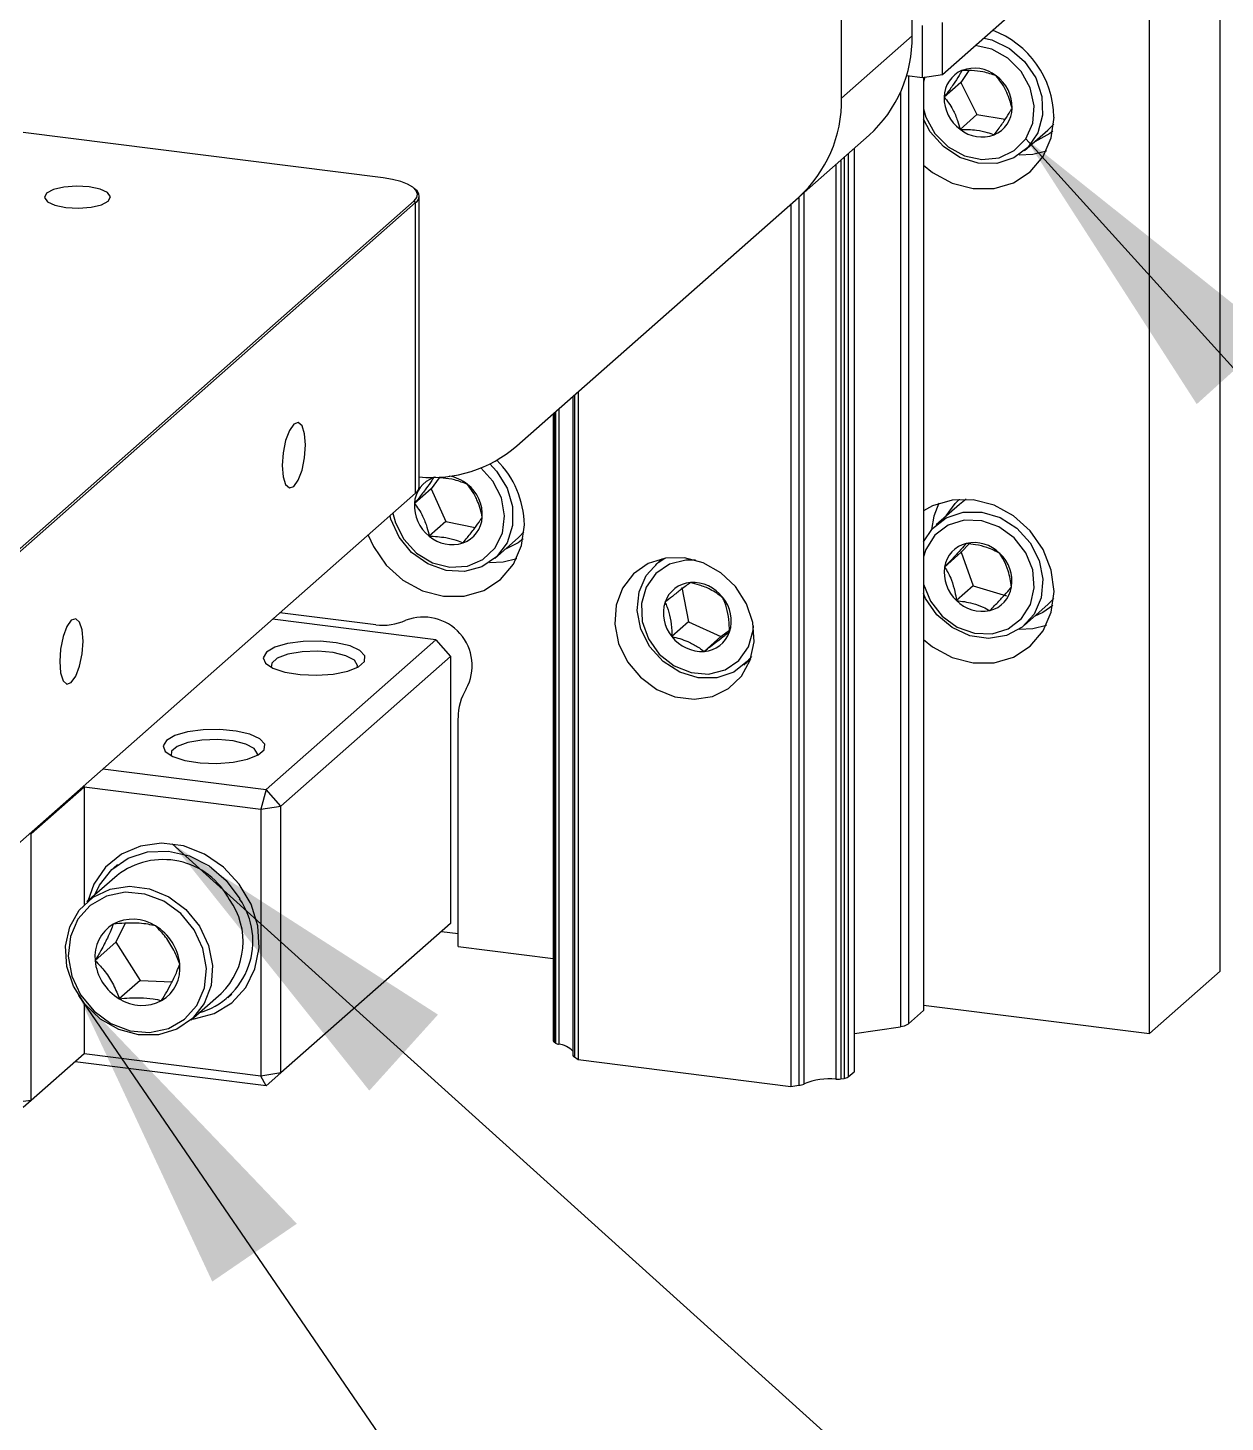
# Model space of a CAD drawing. Header units: millimetres. Extents: x 0 to 279, y 0 to 216.
# Drawn here: x 172.72 to 185.41, y 107.31 to 122.09 of the extents above; entities that cross this region are included whole.
import ezdxf

# ---------------------------------------------------------------- set-up
doc = ezdxf.new("R2010")
doc.units = ezdxf.units.MM
doc.layers.add('DIM', color=1, linetype='Continuous')
doc.dimstyles.new('SLDDIMSTYLE0', dxfattribs={"dimtxt": 0.18, "dimasz": 3.302, "dimexe": 0, "dimexo": 0.0625, "dimgap": 0, "dimtad": 0, "dimtih": 1, "dimtoh": 1, "dimdec": 0, "dimrnd": 1e-09, "dimzin": 0, "dimdsep": 46, "dimtxsty": 'Standard', "dimsah": 1, "dimcen": 0.09, "dimadec": 0, "dimazin": 0, "dimtfac": 3.302, "dimtdec": 0, "dimtofl": 0, "dimtmove": 0, "dimatfit": 3, "dimfxl": 0, "dimfrac": 2, "dimtolj": 1, "dimtzin": 0, "dimarcsym": 0})

msp = doc.modelspace()

# ---------------------------------------------------------------- linework, layer by layer
at = {"color": 7, "linetype": 'Continuous', "lineweight": 25}
for p, q in [((182.093, 122.006), (182.093, 145.711)), ((181.345, 121.346), (181.345, 145.051)), ((185.358, 112.091), (185.358, 123.719)), ((184.609, 111.431), (184.609, 123.059)), ((182.413, 121.597), (183.71, 122.741)), ((182.202, 121.566), (182.202, 122.115)), ((182.413, 121.597), (182.413, 122.147)), ((181.345, 121.346), (182.093, 122.006)), ((182.693, 121.639), (182.609, 121.513)), ((182.035, 121.587), (182.202, 121.566)), ((182.202, 121.566), (182.413, 121.597)), ((182.212, 121.567), (182.212, 111.674)), ((182.609, 121.513), (182.432, 121.357)), ((182.609, 121.513), (182.777, 121.171)), ((182.777, 121.171), (182.601, 121.015)), ((182.777, 121.171), (183.079, 121.122)), ((176.487, 120.5), (172.674, 120.98)), ((181.637, 120.952), (180.888, 120.292)), ((183.285, 120.79), (183.53, 121.005)), ((183.582, 120.996), (183.583, 120.997)), ((181.482, 111.035), (181.482, 120.816)), ((181.336, 120.687), (181.336, 110.95)), ((176.832, 120.376), (176.816, 120.39)), ((176.87, 117.227), (176.87, 120.307)), ((177.904, 117.66), (180.888, 120.292)), ((180.894, 120.297), (180.894, 110.883)), ((180.947, 120.344), (180.947, 110.897)), ((172.058, 116.06), (176.816, 120.256)), ((176.832, 120.238), (172.074, 116.042)), ((176.832, 120.238), (176.816, 120.256)), ((176.832, 117.159), (176.832, 120.238)), ((180.809, 120.222), (180.809, 110.871)), ((178.553, 118.232), (178.553, 111.155)), ((178.499, 118.185), (178.499, 111.199)), ((178.514, 118.198), (178.514, 111.183)), ((178.291, 118.002), (178.291, 111.354)), ((178.315, 118.022), (178.315, 111.331)), ((176.997, 117.206), (176.82, 117.05)), ((177.082, 117.321), (176.997, 117.206)), ((176.997, 117.206), (177.153, 116.859)), ((177.031, 117.327), (177.023, 117.324)), ((172.074, 112.962), (176.832, 117.159)), ((182.591, 117.094), (182.59, 117.093)), ((182.666, 117.094), (182.593, 117.039)), ((182.593, 117.039), (182.348, 116.824)), ((177.153, 116.859), (176.976, 116.704)), ((177.153, 116.859), (177.464, 116.796)), ((177.673, 116.468), (177.917, 116.684)), ((177.97, 116.675), (177.971, 116.676)), ((182.696, 116.622), (182.614, 116.532)), ((179.446, 116.464), (179.373, 116.4)), ((182.614, 116.532), (182.437, 116.376)), ((182.614, 116.532), (182.738, 116.176)), ((179.651, 116.16), (179.724, 115.795)), ((182.738, 116.176), (182.562, 116.02)), ((182.738, 116.176), (183.093, 116.07)), ((183.53, 115.977), (183.593, 116.043)), ((176.41, 115.764), (175.395, 115.892)), ((183.285, 115.761), (183.53, 115.977)), ((183.582, 115.968), (183.583, 115.969)), ((177.047, 115.604), (175.316, 115.822)), ((179.724, 115.795), (179.547, 115.639)), ((179.724, 115.795), (180.066, 115.638)), ((175.25, 114.019), (177.047, 115.604)), ((177.047, 115.604), (177.203, 115.427)), ((180.066, 115.638), (179.889, 115.482)), ((180.066, 115.638), (180.157, 115.708)), ((175.405, 113.842), (177.203, 115.427)), ((177.203, 115.427), (177.203, 112.599)), ((180.31, 115.337), (180.383, 115.402)), ((177.282, 112.354), (177.282, 114.775)), ((173.519, 114.237), (175.25, 114.019)), ((172.76, 113.552), (173.32, 114.045)), ((173.315, 114.057), (173.32, 114.045)), ((173.32, 114.045), (173.32, 112.798)), ((173.32, 114.045), (175.191, 113.81)), ((175.25, 114.019), (175.191, 113.81)), ((175.405, 113.842), (175.25, 114.019)), ((175.191, 113.81), (175.405, 113.842)), ((175.191, 113.81), (175.191, 110.981)), ((175.405, 111.014), (175.405, 113.842)), ((172.738, 113.548), (172.76, 113.552)), ((172.76, 113.552), (172.752, 113.561)), ((172.76, 110.723), (172.76, 113.552)), ((173.672, 113.222), (173.631, 113.185)), ((173.669, 113.107), (173.35, 112.826)), ((173.756, 112.601), (173.657, 112.399)), ((177.203, 112.599), (175.405, 111.014)), ((177.106, 112.513), (177.282, 112.491)), ((173.657, 112.399), (173.436, 112.204)), ((173.657, 112.399), (173.913, 111.994)), ((177.282, 112.354), (178.291, 112.227)), ((184.609, 111.431), (185.358, 112.091)), ((173.913, 111.994), (173.692, 111.8)), ((173.913, 111.994), (174.252, 111.98)), ((173.32, 111.752), (173.32, 111.217)), ((174.453, 111.576), (174.771, 111.857)), ((174.844, 111.81), (174.885, 111.847)), ((182.212, 111.733), (184.609, 111.431)), ((182.055, 111.535), (182.212, 111.674)), ((181.482, 111.431), (181.968, 111.504)), ((178.299, 111.342), (178.315, 111.331)), ((173.32, 111.217), (172.76, 110.723)), ((175.25, 110.876), (173.223, 111.131)), ((175.191, 110.981), (173.32, 111.217)), ((178.514, 111.183), (178.553, 111.155)), ((178.553, 111.155), (180.809, 110.871)), ((175.405, 111.014), (175.191, 110.981)), ((175.405, 111.014), (175.25, 110.876)), ((181.415, 110.971), (181.477, 111.026)), ((175.25, 110.876), (175.191, 110.981)), ((180.809, 110.871), (180.894, 110.883)), ((181.336, 110.95), (181.371, 110.955)), ((172.76, 110.723), (172.674, 110.71)), ((172.76, 110.723), (172.674, 110.647))]:
    msp.add_line(p, q, dxfattribs=at)
at = {"color": 8, "linetype": 'Continuous', "lineweight": 25}
for p, q in [((182.055, 121.584), (182.055, 111.535)), ((181.968, 121.404), (181.968, 111.504)), ((181.415, 120.756), (181.415, 110.971)), ((181.477, 120.811), (181.477, 111.026)), ((181.286, 120.642), (181.286, 110.947)), ((181.371, 120.718), (181.371, 110.955)), ((178.299, 118.008), (178.299, 111.342)), ((178.348, 118.051), (178.348, 111.318))]:
    msp.add_line(p, q, dxfattribs=at)
at = {"color": 7, "linetype": 'Continuous', "lineweight": 25, "flags": 128}
for points in [[(182.851, 121.983), (182.938, 121.962), (183.125, 121.873), (183.284, 121.735), (183.402, 121.56), (183.467, 121.364), (183.475, 121.164), (183.425, 120.978), (183.32, 120.823), (183.17, 120.712), (182.99, 120.654), (182.793, 120.656), (182.599, 120.717), (182.424, 120.832), (182.284, 120.99), (182.212, 121.124)], [(182.212, 121.231), (182.239, 121.143), (182.335, 120.97), (182.475, 120.829), (182.647, 120.734), (182.833, 120.694), (183.015, 120.713), (183.175, 120.79), (183.297, 120.916), (183.37, 121.08), (183.387, 121.265), (183.345, 121.454), (183.249, 121.627), (183.108, 121.768), (182.936, 121.864), (182.759, 121.903)], [(182.229, 121.57), (182.213, 121.517), (182.212, 121.513)], [(182.212, 120.636), (182.31, 120.558), (182.517, 120.445), (182.739, 120.388), (182.961, 120.389), (183.167, 120.449), (183.345, 120.564), (183.481, 120.726), (183.567, 120.924), (183.596, 121.144)], [(183.53, 121.005), (183.564, 121.039), (183.593, 121.071)], [(183.582, 120.996), (183.552, 120.971), (183.392, 120.884)], [(183.228, 120.745), (183.373, 120.753), (183.515, 120.787)], [(176.816, 120.256), (176.845, 120.292), (176.853, 120.329), (176.838, 120.365), (176.803, 120.401), (176.747, 120.433), (176.674, 120.461), (176.586, 120.483), (176.487, 120.5)], [(173.373, 120.405), (173.238, 120.412), (173.105, 120.402), (172.994, 120.376), (172.921, 120.337), (172.899, 120.292), (172.93, 120.248), (173.009, 120.211), (173.125, 120.187), (173.26, 120.179), (173.393, 120.189), (173.504, 120.216), (173.576, 120.254), (173.599, 120.299), (173.568, 120.344), (173.488, 120.381), (173.373, 120.405)], [(175.665, 117.67), (175.656, 117.787), (175.629, 117.871), (175.589, 117.907), (175.541, 117.89), (175.494, 117.823), (175.454, 117.717), (175.427, 117.586), (175.418, 117.451), (175.427, 117.333), (175.454, 117.25), (175.494, 117.214), (175.541, 117.23), (175.589, 117.297), (175.629, 117.404), (175.656, 117.535), (175.665, 117.67)], [(177.618, 117.469), (177.69, 117.392), (177.802, 117.213), (177.859, 117.016), (177.859, 116.817), (177.801, 116.634), (177.689, 116.484), (177.535, 116.379), (177.351, 116.33), (177.154, 116.34), (176.961, 116.409), (176.79, 116.53), (176.656, 116.693), (176.571, 116.883), (176.561, 116.92)], [(176.592, 116.947), (176.618, 116.846), (176.707, 116.67), (176.843, 116.524), (177.011, 116.422), (177.196, 116.375), (177.38, 116.386), (177.543, 116.456), (177.671, 116.576), (177.751, 116.736), (177.775, 116.92), (177.741, 117.109), (177.651, 117.285), (177.522, 117.426)], [(176.832, 117.159), (176.862, 117.195), (176.87, 117.227)], [(183.596, 116.116), (183.567, 116.343), (183.481, 116.562), (183.345, 116.758), (183.167, 116.918), (182.961, 117.03), (182.739, 117.088), (182.517, 117.086), (182.31, 117.026), (182.212, 116.972)], [(182.375, 117.052), (182.323, 116.915), (182.297, 116.772)], [(182.455, 116.918), (182.547, 117.05), (182.59, 117.093)], [(182.212, 116.642), (182.307, 116.784), (182.455, 116.897), (182.634, 116.957), (182.83, 116.959), (183.025, 116.9), (183.201, 116.788), (183.343, 116.632), (183.438, 116.446), (183.478, 116.246), (183.46, 116.05), (183.384, 115.876), (183.257, 115.738), (183.092, 115.65), (182.902, 115.619), (182.705, 115.648), (182.517, 115.734), (182.356, 115.87), (182.236, 116.043), (182.212, 116.096)], [(176.328, 116.714), (176.384, 116.592), (176.52, 116.396), (176.697, 116.236), (176.904, 116.124), (177.126, 116.067), (177.348, 116.068), (177.555, 116.128), (177.732, 116.243), (177.869, 116.405), (177.954, 116.603), (177.984, 116.823)], [(177.917, 116.684), (177.934, 116.699), (177.98, 116.75)], [(182.212, 116.202), (182.214, 116.195), (182.287, 116.013), (182.411, 115.856), (182.571, 115.74), (182.753, 115.676), (182.939, 115.669), (183.11, 115.722), (183.25, 115.829), (183.346, 115.978), (183.387, 116.156), (183.37, 116.346), (183.296, 116.528), (183.173, 116.685), (183.012, 116.801), (182.83, 116.865), (182.645, 116.871), (182.473, 116.819), (182.333, 116.712), (182.333, 116.712)], [(177.97, 116.675), (177.918, 116.634), (177.779, 116.562)], [(182.333, 116.712), (182.238, 116.563), (182.212, 116.485)], [(177.615, 116.424), (177.761, 116.432), (177.903, 116.466)], [(179.681, 116.473), (179.481, 116.471), (179.296, 116.413), (179.139, 116.304), (179.023, 116.153), (178.956, 115.97), (178.942, 115.769), (178.983, 115.565), (179.076, 115.372), (179.213, 115.207), (179.386, 115.079), (179.58, 115), (179.782, 114.975), (179.976, 115.005), (180.148, 115.089), (180.286, 115.22), (180.378, 115.389), (180.419, 115.583), (180.406, 115.787), (180.338, 115.987), (180.222, 116.168), (180.065, 116.316), (179.88, 116.42), (179.681, 116.473)], [(180.391, 115.426), (180.35, 115.377), (180.203, 115.263), (180.023, 115.203), (179.827, 115.202), (179.632, 115.261), (179.456, 115.373), (179.315, 115.53), (179.219, 115.716), (179.18, 115.916), (179.199, 116.112), (179.275, 116.286), (179.401, 116.423), (179.471, 116.469)], [(179.796, 116.449), (179.696, 116.45), (179.521, 116.406), (179.376, 116.307), (179.273, 116.163), (179.224, 115.988), (179.232, 115.799), (179.298, 115.614), (179.414, 115.453), (179.57, 115.33), (179.75, 115.257), (179.936, 115.242), (180.111, 115.287), (180.257, 115.386), (180.359, 115.53), (180.409, 115.705), (180.412, 115.751)], [(182.212, 115.608), (182.31, 115.529), (182.517, 115.417), (182.739, 115.359), (182.961, 115.361), (183.167, 115.421), (183.345, 115.536), (183.481, 115.698), (183.567, 115.896), (183.596, 116.116)], [(183.582, 115.968), (183.478, 115.894), (183.392, 115.855)], [(173.308, 115.591), (173.299, 115.709), (173.272, 115.792), (173.232, 115.828), (173.184, 115.812), (173.137, 115.745), (173.097, 115.638), (173.07, 115.507), (173.061, 115.373), (173.07, 115.255), (173.097, 115.171), (173.137, 115.135), (173.184, 115.152), (173.232, 115.219), (173.272, 115.326), (173.299, 115.456), (173.308, 115.591)], [(183.228, 115.717), (183.373, 115.725), (183.515, 115.759)], [(175.251, 115.474), (175.216, 115.415), (175.24, 115.356), (175.32, 115.303), (175.448, 115.262), (175.609, 115.236), (175.786, 115.229), (175.96, 115.242), (176.112, 115.273), (176.226, 115.319), (176.289, 115.375), (176.295, 115.434), (176.242, 115.491), (176.137, 115.539), (175.991, 115.573), (175.819, 115.589), (175.641, 115.586), (175.476, 115.564), (175.341, 115.525), (175.251, 115.474)], [(176.212, 115.312), (176.216, 115.332), (176.184, 115.388), (176.094, 115.435), (175.959, 115.469), (175.796, 115.483), (175.629, 115.478), (175.479, 115.452), (175.366, 115.411), (175.307, 115.358), (175.303, 115.312)], [(174.191, 114.538), (174.156, 114.48), (174.18, 114.421), (174.26, 114.368), (174.387, 114.326), (174.548, 114.301), (174.725, 114.294), (174.899, 114.307), (175.052, 114.338), (175.165, 114.384), (175.228, 114.439), (175.234, 114.499), (175.181, 114.555), (175.076, 114.603), (174.93, 114.637), (174.758, 114.654), (174.58, 114.651), (174.415, 114.628), (174.28, 114.59), (174.191, 114.538)], [(175.152, 114.376), (175.156, 114.397), (175.123, 114.452), (175.033, 114.5), (174.898, 114.533), (174.736, 114.548), (174.568, 114.542), (174.418, 114.517), (174.306, 114.475), (174.246, 114.423), (174.243, 114.376)], [(174.461, 111.584), (174.484, 111.586), (174.698, 111.645), (174.885, 111.758), (175.032, 111.919), (175.13, 112.117), (175.173, 112.339), (175.159, 112.573), (175.088, 112.803), (174.964, 113.015), (174.796, 113.195), (174.594, 113.333), (174.371, 113.419), (174.14, 113.448), (173.917, 113.418), (173.715, 113.331), (173.547, 113.194), (173.423, 113.013), (173.359, 112.834)], [(173.434, 112.9), (173.483, 113.003), (173.614, 113.17), (173.788, 113.29), (173.992, 113.357), (174.213, 113.365), (174.436, 113.314), (174.645, 113.207), (174.826, 113.052), (174.968, 112.859)], [(174.542, 112.569), (174.638, 112.366), (174.68, 112.151), (174.664, 111.94), (174.591, 111.748), (174.468, 111.59), (174.302, 111.477), (174.107, 111.418), (173.896, 111.417), (173.686, 111.474), (173.492, 111.585), (173.328, 111.742), (173.207, 111.933), (173.137, 112.143), (173.124, 112.359), (173.169, 112.562), (173.268, 112.739), (173.414, 112.876), (173.596, 112.963), (173.801, 112.993), (174.013, 112.965), (174.217, 112.88), (174.398, 112.745), (174.542, 112.569)], [(174.486, 112.532), (174.343, 112.703), (174.164, 112.833), (173.962, 112.91), (173.754, 112.929), (173.556, 112.887), (173.384, 112.789), (173.254, 112.642), (173.174, 112.458), (173.152, 112.251), (173.189, 112.04), (173.282, 111.84), (173.425, 111.668), (173.604, 111.539), (173.806, 111.461), (174.014, 111.443), (174.212, 111.484), (174.384, 111.583), (174.514, 111.73), (174.594, 111.914), (174.616, 112.12), (174.579, 112.332), (174.486, 112.532)]]:
    msp.add_lwpolyline(points, dxfattribs=at)
at = {"color": 7, "linetype": 'Continuous', "lineweight": 25}
for centre, radius, start, end in [((182.592, 121.125), 1.004, 1.0923, 69.5174), ((180.704, 121.982), 1.389, 312.158, 0.9777), ((182.743, 121.353), 0.312, 112.7885, 179.3203), ((182.751, 121.294), 0.369, 51.2606, 110.3826), ((182.734, 121.247), 0.418, 359.1476, 53.452), ((179.956, 121.322), 1.389, 312.158, 0.9777), ((182.849, 121.351), 0.418, 179.1476, 233.452), ((182.84, 121.244), 0.312, 292.7885, 359.3203), ((182.832, 121.303), 0.369, 231.2606, 290.3826), ((176.785, 120.307), 0.0835, 304.5468, 55.4532), ((177.002, 118.708), 1.383, 264.5083, 310.7193), ((176.991, 116.806), 0.993, 0.981, 45.0371), ((177.125, 116.941), 0.403, 50.362, 81.0476), ((177.129, 117.033), 0.31, 110.0335, 176.8435), ((177.124, 116.927), 0.415, 356.9003, 51.49), ((177.234, 117.028), 0.415, 176.9003, 231.49), ((177.229, 116.922), 0.31, 290.0335, 356.8435), ((177.22, 116.987), 0.374, 229.2516, 287.8222), ((182.74, 116.328), 0.307, 103.7619, 171.0133), ((182.747, 116.249), 0.386, 44.6848, 102.0533), ((182.745, 116.224), 0.406, 351.6225, 46.9947), ((182.839, 116.317), 0.406, 171.6225, 226.9947), ((179.765, 115.905), 0.306, 93.9271, 161.2654), ((179.765, 115.809), 0.403, 37.4247, 93.1161), ((182.843, 116.212), 0.307, 283.7619, 351.0133), ((179.786, 115.804), 0.39, 342.7812, 39.7482), ((182.836, 116.292), 0.386, 224.6848, 282.0533), ((179.847, 115.888), 0.39, 162.7812, 219.7482), ((176.487, 116.334), 0.575, 262.3174, 294.7813), ((176.915, 115.33), 0.516, 331.6857, 111.1335), ((179.867, 115.884), 0.403, 217.4247, 273.1161), ((179.868, 115.787), 0.306, 273.9271, 341.2654), ((177.857, 114.781), 0.575, 148.0379, 180.5018), ((174.157, 112.48), 0.795, 27.7389, 127.8935), ((174.318, 112.409), 0.79, 286.0382, 34.697), ((174.243, 112.405), 0.761, 313.944, 35.8254), ((173.836, 112.199), 0.444, 57.2382, 118.0326), ((173.832, 112.248), 0.399, 120.8924, 186.3473), ((173.804, 112.116), 0.531, 5.5598, 59.2321), ((173.964, 112.256), 0.531, 185.5598, 239.2321), ((173.936, 112.123), 0.399, 300.8924, 6.3473), ((173.932, 112.173), 0.444, 237.2382, 298.0326), ((181.952, 111.686), 0.182, 274.8271, 304.2528), ((178.306, 111.355), 0.015, 185.9166, 239.7882), ((178.36, 111.398), 0.0811, 235.8627, 261.1494), ((178.329, 111.086), 0.232, 43.0518, 85.3865), ((178.52, 111.204), 0.0221, 193.4325, 254.3102), ((181.469, 111.036), 0.0134, 306.4873, 356.0648), ((180.889, 111.018), 0.135, 272.0958, 295.6572), ((181.219, 110.241), 0.71, 84.6112, 112.4987), ((181.299, 111.184), 0.237, 266.6604, 278.9369), ((181.363, 111.046), 0.0912, 274.8271, 304.2528)]:
    msp.add_arc(centre, radius, start, end, dxfattribs=at)
for points, knots in [([(182.623, 121.64), (182.616, 121.629), (182.597, 121.594), (182.551, 121.521), (182.487, 121.43), (182.446, 121.376), (182.432, 121.357)], [0, 0, 0, 0, 0.156025, 0.493707, 0.819058, 1, 1, 1, 1]), ([(182.983, 121.582), (182.939, 121.598), (182.865, 121.624), (182.731, 121.639), (182.656, 121.64), (182.623, 121.64)], [0, 0, 0, 0, 0.439122, 0.751371, 1, 1, 1, 1]), ([(183.151, 121.241), (183.144, 121.268), (183.129, 121.323), (183.093, 121.418), (183.042, 121.509), (183.001, 121.56), (182.983, 121.582)], [0, 0, 0, 0, 0.216453, 0.440306, 0.751896, 1, 1, 1, 1]), ([(182.432, 121.357), (182.448, 121.337), (182.48, 121.297), (182.531, 121.215), (182.573, 121.117), (182.592, 121.046), (182.601, 121.015)], [0, 0, 0, 0, 0.216453, 0.440306, 0.751896, 1, 1, 1, 1]), ([(182.961, 120.957), (182.975, 120.976), (183.016, 121.03), (183.08, 121.121), (183.126, 121.194), (183.145, 121.229), (183.151, 121.241)], [0, 0, 0, 0, 0.180942, 0.506293, 0.843975, 1, 1, 1, 1]), ([(182.601, 121.015), (182.63, 121.015), (182.688, 121.014), (182.789, 121.006), (182.884, 120.986), (182.937, 120.966), (182.961, 120.957)], [0, 0, 0, 0, 0.216453, 0.440306, 0.751896, 1, 1, 1, 1]), ([(177.023, 117.324), (177.017, 117.314), (176.995, 117.28), (176.945, 117.209), (176.878, 117.122), (176.835, 117.069), (176.82, 117.05)], [0, 0, 0, 0, 0.156025, 0.493707, 0.819058, 1, 1, 1, 1]), ([(177.382, 117.251), (177.339, 117.269), (177.265, 117.299), (177.131, 117.32), (177.056, 117.323), (177.023, 117.324)], [0, 0, 0, 0, 0.439122, 0.751371, 1, 1, 1, 1]), ([(177.538, 116.905), (177.532, 116.932), (177.519, 116.988), (177.486, 117.084), (177.438, 117.177), (177.399, 117.228), (177.382, 117.251)], [0, 0, 0, 0, 0.216453, 0.440306, 0.751896, 1, 1, 1, 1]), ([(176.82, 117.05), (176.835, 117.03), (176.865, 116.99), (176.913, 116.906), (176.952, 116.806), (176.969, 116.735), (176.976, 116.704)], [0, 0, 0, 0, 0.2164527, 0.4403056, 0.751896, 1, 1, 1, 1]), ([(177.335, 116.631), (177.35, 116.65), (177.393, 116.702), (177.46, 116.79), (177.51, 116.86), (177.531, 116.894), (177.538, 116.905)], [0, 0, 0, 0, 0.180942, 0.506293, 0.843975, 1, 1, 1, 1]), ([(176.976, 116.704), (177.005, 116.702), (177.064, 116.7), (177.164, 116.687), (177.259, 116.663), (177.312, 116.641), (177.335, 116.631)], [0, 0, 0, 0, 0.216453, 0.440306, 0.751896, 1, 1, 1, 1]), ([(182.667, 116.627), (182.659, 116.617), (182.633, 116.587), (182.576, 116.523), (182.5, 116.443), (182.453, 116.394), (182.437, 116.376)], [0, 0, 0, 0, 0.156025, 0.493707, 0.819058, 1, 1, 1, 1]), ([(183.022, 116.521), (182.979, 116.543), (182.906, 116.581), (182.773, 116.613), (182.7, 116.622), (182.667, 116.627)], [0, 0, 0, 0, 0.439122, 0.751371, 1, 1, 1, 1]), ([(183.146, 116.164), (183.142, 116.193), (183.134, 116.25), (183.108, 116.348), (183.07, 116.443), (183.036, 116.497), (183.022, 116.521)], [0, 0, 0, 0, 0.216453, 0.440306, 0.751896, 1, 1, 1, 1]), ([(182.437, 116.376), (182.45, 116.356), (182.476, 116.314), (182.515, 116.228), (182.545, 116.125), (182.557, 116.053), (182.562, 116.02)], [0, 0, 0, 0, 0.216453, 0.440306, 0.751896, 1, 1, 1, 1]), ([(179.744, 116.211), (179.729, 116.2), (179.701, 116.179), (179.638, 116.132), (179.559, 116.071), (179.501, 116.024), (179.474, 116.004)], [0, 0, 0, 0, 0.2164527, 0.4403056, 0.751896, 1, 1, 1, 1]), ([(180.085, 116.053), (180.044, 116.083), (179.975, 116.134), (179.847, 116.184), (179.775, 116.203), (179.744, 116.211)], [0, 0, 0, 0, 0.439122, 0.751371, 1, 1, 1, 1]), ([(182.916, 115.914), (182.933, 115.932), (182.98, 115.98), (183.055, 116.061), (183.113, 116.125), (183.138, 116.155), (183.146, 116.164)], [0, 0, 0, 0, 0.180942, 0.506293, 0.843975, 1, 1, 1, 1]), ([(180.158, 115.689), (180.157, 115.709), (180.156, 115.775), (180.144, 115.886), (180.115, 115.987), (180.093, 116.036), (180.085, 116.053)], [0, 0, 0, 0, 0.1560255, 0.4937074, 0.8190578, 1, 1, 1, 1]), ([(182.562, 116.02), (182.59, 116.017), (182.648, 116.01), (182.747, 115.989), (182.841, 115.955), (182.893, 115.927), (182.916, 115.914)], [0, 0, 0, 0, 0.216453, 0.440306, 0.751896, 1, 1, 1, 1]), ([(179.474, 116.004), (179.482, 115.986), (179.504, 115.937), (179.533, 115.836), (179.545, 115.725), (179.547, 115.66), (179.547, 115.639)], [0, 0, 0, 0, 0.180942, 0.506293, 0.843975, 1, 1, 1, 1]), ([(179.547, 115.639), (179.575, 115.632), (179.631, 115.618), (179.727, 115.583), (179.817, 115.536), (179.867, 115.498), (179.889, 115.482)], [0, 0, 0, 0, 0.216453, 0.440306, 0.751896, 1, 1, 1, 1]), ([(179.889, 115.482), (179.912, 115.5), (179.958, 115.536), (180.035, 115.596), (180.105, 115.65), (180.142, 115.677), (180.158, 115.689)], [0, 0, 0, 0, 0.216453, 0.440306, 0.751896, 1, 1, 1, 1]), ([(173.627, 112.591), (173.619, 112.569), (173.604, 112.525), (173.563, 112.433), (173.504, 112.321), (173.457, 112.24), (173.436, 112.204)], [0, 0, 0, 0, 0.216454, 0.440309, 0.751899, 1, 1, 1, 1]), ([(174.076, 112.572), (174.05, 112.578), (173.999, 112.59), (173.892, 112.603), (173.762, 112.603), (173.669, 112.595), (173.627, 112.591)], [0, 0, 0, 0, 0.216454, 0.440309, 0.751899, 1, 1, 1, 1]), ([(174.332, 112.167), (174.324, 112.191), (174.296, 112.264), (174.234, 112.389), (174.148, 112.5), (174.095, 112.553), (174.076, 112.572)], [0, 0, 0, 0, 0.156025, 0.493707, 0.819058, 1, 1, 1, 1]), ([(173.436, 112.204), (173.455, 112.185), (173.508, 112.132), (173.594, 112.021), (173.656, 111.897), (173.684, 111.823), (173.692, 111.8)], [0, 0, 0, 0, 0.180942, 0.506293, 0.843975, 1, 1, 1, 1]), ([(174.141, 111.781), (174.159, 111.812), (174.197, 111.876), (174.255, 111.983), (174.303, 112.086), (174.323, 112.142), (174.332, 112.167)], [0, 0, 0, 0, 0.2164543, 0.440309, 0.7518987, 1, 1, 1, 1]), ([(173.692, 111.8), (173.728, 111.803), (173.802, 111.81), (173.927, 111.813), (174.046, 111.803), (174.112, 111.788), (174.141, 111.781)], [0, 0, 0, 0, 0.216454, 0.440309, 0.751899, 1, 1, 1, 1])]:
    msp.add_open_spline(points, degree=3, knots=knots, dxfattribs=at)

# ---------------------------------------------------------------- leaders
at = {"layer": 'DIM'}
for points in [[(183.297, 120.916), (198.914, 103.637)], [(174.254, 113.441), (198.572, 91.496)], [(173.261, 111.834), (191.707, 84.874)]]:
    msp.add_leader(points, dimstyle='SLDDIMSTYLE0', dxfattribs=at)

doc.saveas('drawing.dxf')
